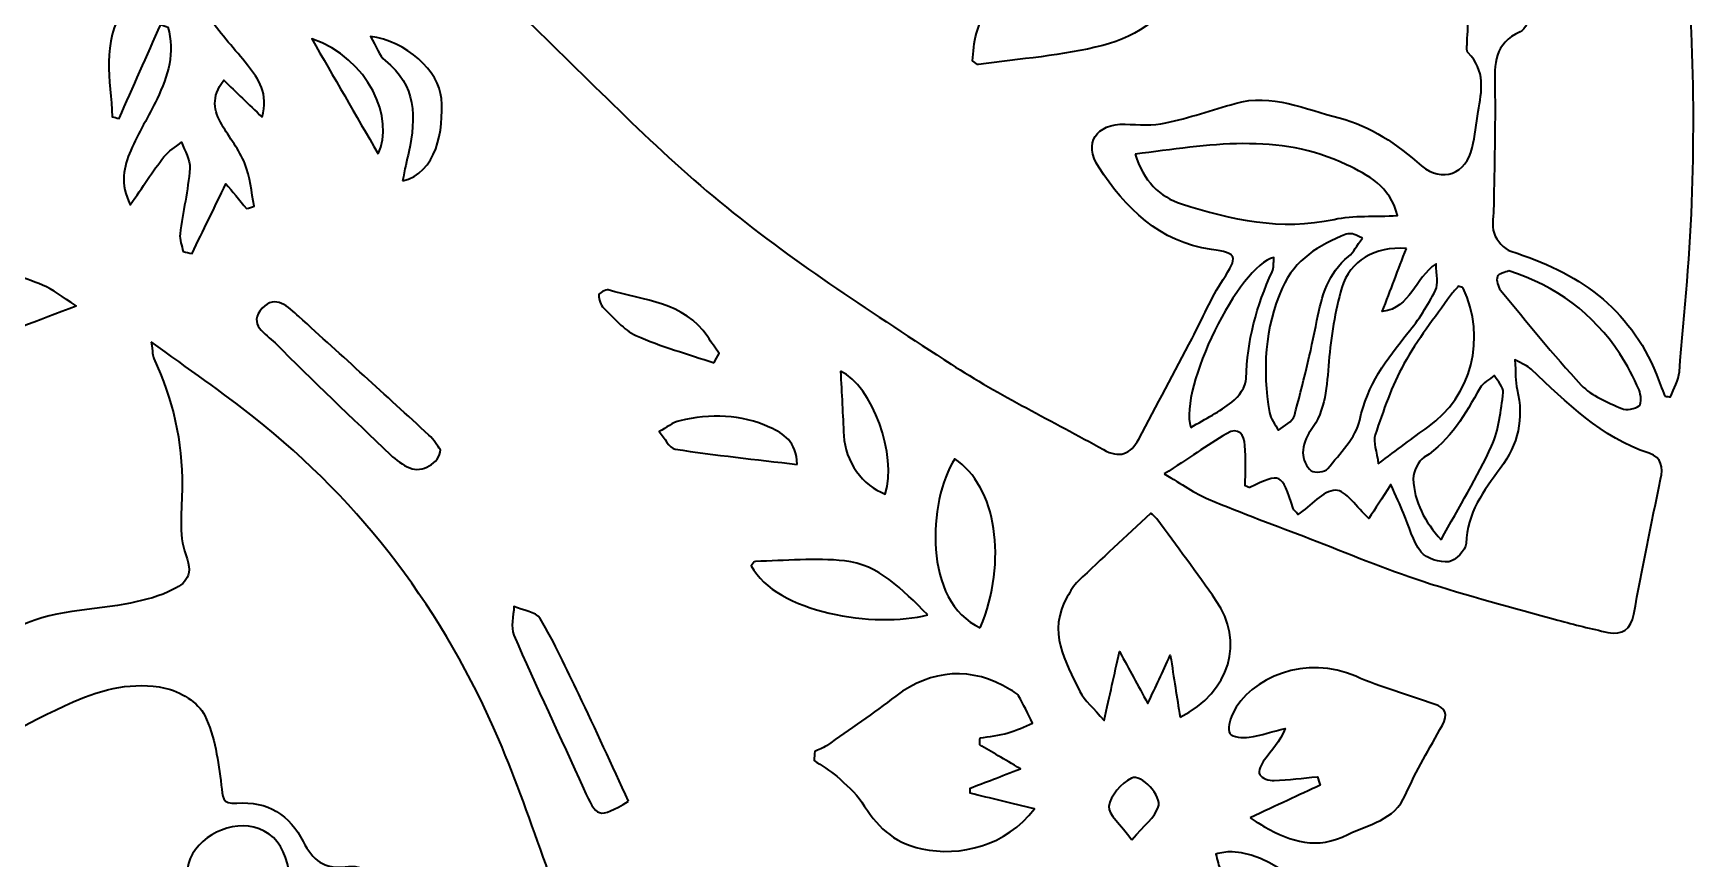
# Model space of a CAD drawing. Header units: inches. Extents: x 0.59 to 7.82, y -8.08 to -0.89.
# Drawn here: x 4.886 to 7.824, y -5.782 to -4.324 of the extents above; entities that cross this region are included whole.
import ezdxf

# ---------------------------------------------------------------- set-up
doc = ezdxf.new("R2010")
doc.units = ezdxf.units.IN
doc.header["$MEASUREMENT"] = 0
doc.layers.add('Layer 1', color=7, linetype='Continuous')

msp = doc.modelspace()

# ---------------------------------------------------------------- linework, layer by layer
at = {"layer": 'Layer 1', "color": 7, "lineweight": 35}
for points, knots in [([(7.7692, -4.9648), (7.7644, -4.952), (7.7596, -4.9391), (7.7545, -4.9264), (7.7072, -4.8084), (7.6143, -4.7451), (7.4974, -4.709), (7.485, -4.7051), (7.4721, -4.6899), (7.4677, -4.6771), (7.4627, -4.6625), (7.4669, -4.6447), (7.4671, -4.6283), (7.4679, -4.5587), (7.4702, -4.4892), (7.469, -4.4197), (7.4683, -4.3786), (7.4678, -4.3413), (7.5139, -4.3213), (7.5238, -4.3169), (7.5281, -4.2995), (7.535, -4.2881), (7.5257, -4.2829), (7.5155, -4.2789), (7.5075, -4.2722), (7.4973, -4.2637), (7.4854, -4.2546), (7.4803, -4.2431), (7.4508, -4.1763), (7.4135, -4.1163), (7.3584, -4.0663), (7.3176, -4.0294), (7.3246, -4.0117), (7.3746, -3.9915), (7.4415, -3.9644), (7.4929, -3.9219), (7.5044, -3.8458), (7.5108, -3.8037), (7.5344, -3.775), (7.566, -3.7492), (7.5766, -3.7406), (7.5812, -3.7248), (7.5886, -3.7123), (7.5744, -3.7061), (7.5608, -3.6969), (7.5459, -3.6943), (7.4804, -3.6828), (7.4187, -3.6617), (7.3663, -3.6204), (7.353, -3.61), (7.3423, -3.5894), (7.3404, -3.5724), (7.3338, -3.5115), (7.3458, -3.4509), (7.3815, -3.4025), (7.3987, -3.379), (7.4377, -3.3649), (7.4686, -3.3611), (7.483, -3.3594), (7.5083, -3.3893), (7.5168, -3.4099), (7.5299, -3.4414), (7.5129, -3.4677), (7.4843, -3.4866), (7.451, -3.5084), (7.4514, -3.5218), (7.4838, -3.5452), (7.5316, -3.5799), (7.5879, -3.5675), (7.6161, -3.516), (7.621, -3.5071), (7.6239, -3.4965), (7.6305, -3.4893), (7.6394, -3.4798), (7.651, -3.4729), (7.6615, -3.4648), (7.6659, -3.4756), (7.671, -3.4862), (7.6747, -3.4972), (7.687, -3.5338), (7.6996, -3.5703), (7.7105, -3.6074), (7.72, -3.6398), (7.7296, -3.6725), (7.7352, -3.7057), (7.752, -3.8053), (7.7654, -3.9055), (7.7826, -4.0049), (7.8169, -4.2031), (7.824, -4.4029), (7.8179, -4.6032), (7.8147, -4.7095), (7.8039, -4.8156), (7.7951, -4.9217), (7.7939, -4.9368), (7.7851, -4.9513), (7.7797, -4.966), (7.7762, -4.9656), (7.7727, -4.9652), (7.7692, -4.9648)], [0, 0, 0, 0, 1, 1, 1, 2, 2, 2, 3, 3, 3, 4, 4, 4, 5, 5, 5, 6, 6, 6, 7, 7, 7, 8, 8, 8, 9, 9, 9, 10, 10, 10, 11, 11, 11, 12, 12, 12, 13, 13, 13, 14, 14, 14, 15, 15, 15, 16, 16, 16, 17, 17, 17, 18, 18, 18, 19, 19, 19, 20, 20, 20, 21, 21, 21, 22, 22, 22, 23, 23, 23, 24, 24, 24, 25, 25, 25, 26, 26, 26, 27, 27, 27, 28, 28, 28, 29, 29, 29, 30, 30, 30, 31, 31, 31, 32, 32, 32, 33, 33, 33, 33]), ([(5.2905, -4.4721), (5.266, -4.4485), (5.2453, -4.4286), (5.2226, -4.4068), (5.1999, -4.4366), (5.2054, -4.4612), (5.2193, -4.4853), (5.2326, -4.5084), (5.2502, -4.5295), (5.26, -4.5538), (5.2694, -4.5775), (5.2714, -4.6041), (5.2766, -4.6295), (5.2721, -4.6308), (5.2676, -4.6322), (5.2631, -4.6336), (5.2502, -4.6181), (5.2374, -4.6026), (5.2266, -4.5896), (5.2059, -4.6321), (5.1863, -4.6725), (5.1666, -4.7128), (5.1614, -4.7117), (5.1562, -4.7106), (5.1509, -4.7095), (5.149, -4.6991), (5.1442, -4.6884), (5.1455, -4.6784), (5.1506, -4.6396), (5.1596, -4.6012), (5.1628, -4.5623), (5.164, -4.5475), (5.1535, -4.5316), (5.1483, -4.5163), (5.1377, -4.5248), (5.1249, -4.5316), (5.1169, -4.5421), (5.0971, -4.5679), (5.0795, -4.5953), (5.0576, -4.627), (5.0388, -4.5896), (5.0461, -4.5594), (5.0584, -4.5311), (5.072, -4.4998), (5.0899, -4.4704), (5.1048, -4.4396), (5.1244, -4.3994), (5.1371, -4.3578), (5.1239, -4.3133), (5.1198, -4.3116), (5.1156, -4.3099), (5.1115, -4.3083), (5.0869, -4.3637), (5.0623, -4.4191), (5.0377, -4.4745), (5.0336, -4.4735), (5.0296, -4.4724), (5.0255, -4.4713), (5.0233, -4.4067), (5.0052, -4.3406), (5.0467, -4.2795), (5.0765, -4.2356), (5.1017, -4.1906), (5.0928, -4.135), (5.0904, -4.1198), (5.0843, -4.1052), (5.0774, -4.0823), (5.0235, -4.1413), (5.0339, -4.2171), (4.9945, -4.2725), (4.9837, -4.2052), (4.9758, -4.1396), (5.0029, -4.0756), (5.0088, -4.0617), (5.0184, -4.0493), (5.0239, -4.0352), (5.0368, -4.0026), (5.0481, -3.9694), (5.0614, -3.9331), (5.1237, -3.9327), (5.2566, -4.0438), (5.2456, -4.0971), (5.2166, -4.0802), (5.1881, -4.0634), (5.1571, -4.0451), (5.1429, -4.0788), (5.1605, -4.1006), (5.1745, -4.1212), (5.1937, -4.1495), (5.218, -4.1743), (5.2366, -4.2028), (5.2488, -4.2214), (5.2548, -4.244), (5.2636, -4.2649), (5.26, -4.2677), (5.2563, -4.2705), (5.2527, -4.2733), (5.2334, -4.2641), (5.214, -4.2548), (5.1829, -4.2399), (5.1893, -4.2653), (5.1894, -4.2845), (5.1983, -4.2976), (5.2182, -4.3267), (5.2428, -4.3525), (5.2648, -4.3802), (5.2843, -4.4048), (5.3025, -4.4302), (5.2905, -4.4721)], [0, 0, 0, 0, 1, 1, 1, 2, 2, 2, 3, 3, 3, 4, 4, 4, 5, 5, 5, 6, 6, 6, 7, 7, 7, 8, 8, 8, 9, 9, 9, 10, 10, 10, 11, 11, 11, 12, 12, 12, 13, 13, 13, 14, 14, 14, 15, 15, 15, 16, 16, 16, 17, 17, 17, 18, 18, 18, 19, 19, 19, 20, 20, 20, 21, 21, 21, 22, 22, 22, 23, 23, 23, 24, 24, 24, 25, 25, 25, 26, 26, 26, 27, 27, 27, 28, 28, 28, 29, 29, 29, 30, 30, 30, 31, 31, 31, 32, 32, 32, 33, 33, 33, 34, 34, 34, 35, 35, 35, 36, 36, 36, 36]), ([(5.7221, -4.2489), (5.7505, -4.2368), (5.7738, -4.2272), (5.7969, -4.2169), (5.8755, -4.1821), (5.9141, -4.118), (5.9212, -4.0356), (5.9239, -4.0054), (5.9337, -3.9966), (5.962, -3.9962), (6.1066, -3.9945), (6.2513, -3.9883), (6.3958, -3.9907), (6.4452, -3.9915), (6.4949, -4.0105), (6.5429, -4.0261), (6.5527, -4.0293), (6.5595, -4.054), (6.5606, -4.0694), (6.5633, -4.1054), (6.5578, -4.1423), (6.5629, -4.1778), (6.57, -4.2278), (6.5702, -4.2758), (6.5531, -4.324), (6.5474, -4.3398), (6.5478, -4.3578), (6.5458, -4.3727), (6.5523, -4.3768), (6.5546, -4.3795), (6.5565, -4.3792), (6.6299, -4.3687), (6.7048, -4.3638), (6.7762, -4.3454), (6.8396, -4.3291), (6.8939, -4.2927), (6.9144, -4.222), (6.9228, -4.193), (6.9399, -4.1926), (6.9669, -4.2069), (7.028, -4.2392), (7.0915, -4.2674), (7.155, -4.2949), (7.1622, -4.298), (7.1761, -4.2868), (7.1865, -4.2813), (7.2057, -4.2713), (7.2236, -4.2566), (7.2439, -4.2513), (7.267, -4.2452), (7.28, -4.2379), (7.2783, -4.2116), (7.2765, -4.1832), (7.2779, -4.1546), (7.2779, -4.126), (7.2819, -4.1248), (7.2859, -4.1236), (7.2899, -4.1224), (7.3328, -4.1791), (7.3768, -4.2351), (7.4177, -4.2933), (7.425, -4.3038), (7.4195, -4.3232), (7.4201, -4.3384), (7.4203, -4.3454), (7.4181, -4.3551), (7.4218, -4.3587), (7.4529, -4.3893), (7.446, -4.4257), (7.4396, -4.4623), (7.436, -4.4835), (7.4339, -4.5051), (7.4291, -4.5261), (7.4187, -4.5717), (7.3757, -4.5889), (7.3396, -4.5578), (7.2959, -4.5201), (7.2496, -4.4874), (7.194, -4.4735), (7.1339, -4.4586), (7.075, -4.429), (7.0099, -4.4478), (6.9692, -4.4596), (6.9289, -4.4733), (6.8876, -4.4823), (6.8645, -4.4873), (6.8397, -4.4851), (6.8157, -4.4845), (6.7648, -4.4834), (6.741, -4.5179), (6.7689, -4.5604), (6.8165, -4.6329), (6.8755, -4.6927), (6.968, -4.7055), (7.015, -4.7121), (7.0152, -4.7183), (6.9887, -4.7589), (6.9674, -4.7915), (6.9522, -4.8281), (6.934, -4.8627), (6.9027, -4.9221), (6.8713, -4.9813), (6.8398, -5.0406), (6.8253, -5.0678), (6.8053, -5.075), (6.7772, -5.0592), (6.6874, -5.0088), (6.5941, -4.9639), (6.508, -4.9081), (6.3727, -4.8203), (6.2362, -4.7326), (6.1112, -4.6313), (5.9867, -4.5303), (5.8754, -4.4129), (5.7592, -4.3018), (5.745, -4.2883), (5.7361, -4.2692), (5.7221, -4.2489)], [0, 0, 0, 0, 1, 1, 1, 2, 2, 2, 3, 3, 3, 4, 4, 4, 5, 5, 5, 6, 6, 6, 7, 7, 7, 8, 8, 8, 9, 9, 9, 10, 10, 10, 11, 11, 11, 12, 12, 12, 13, 13, 13, 14, 14, 14, 15, 15, 15, 16, 16, 16, 17, 17, 17, 18, 18, 18, 19, 19, 19, 20, 20, 20, 21, 21, 21, 22, 22, 22, 23, 23, 23, 24, 24, 24, 25, 25, 25, 26, 26, 26, 27, 27, 27, 28, 28, 28, 29, 29, 29, 30, 30, 30, 31, 31, 31, 32, 32, 32, 33, 33, 33, 34, 34, 34, 35, 35, 35, 36, 36, 36, 37, 37, 37, 38, 38, 38, 39, 39, 39, 39]), ([(5.4955, -4.5368), (5.4556, -4.4677), (5.4169, -4.4007), (5.3782, -4.3337), (5.4794, -4.3678), (5.5255, -4.4759), (5.4955, -4.5368)], [0, 0, 0, 0, 1, 1, 1, 2, 2, 2, 2]), ([(5.5385, -4.5846), (5.5428, -4.5644), (5.5462, -4.5489), (5.5496, -4.5334), (5.5628, -4.4726), (5.5635, -4.4157), (5.5079, -4.372), (5.4971, -4.3636), (5.4925, -4.3475), (5.4818, -4.3296), (5.5446, -4.3369), (5.6037, -4.3914), (5.6073, -4.4391), (5.6117, -4.4954), (5.599, -4.5706), (5.5385, -4.5846)], [0, 0, 0, 0, 1, 1, 1, 2, 2, 2, 3, 3, 3, 4, 4, 4, 5, 5, 5, 5]), ([(6.8335, -4.5375), (6.9632, -4.5206), (7.0871, -4.4985), (7.2067, -4.556), (7.2449, -4.5743), (7.2835, -4.5933), (7.2971, -4.6459), (7.2564, -4.648), (7.2196, -4.6451), (7.185, -4.6526), (7.0916, -4.6728), (7.0026, -4.6533), (6.9154, -4.6254), (6.8773, -4.6132), (6.8473, -4.584), (6.8335, -4.5375)], [0, 0, 0, 0, 1, 1, 1, 2, 2, 2, 3, 3, 3, 4, 4, 4, 5, 5, 5, 5]), ([(4.1566, -5.0389), (4.1373, -5.0132), (4.1199, -4.9948), (4.1079, -4.9734), (4.0568, -4.8832), (3.9726, -4.8345), (3.8842, -4.7903), (3.8591, -4.7777), (3.8483, -4.7581), (3.8494, -4.7287), (3.8506, -4.6996), (3.871, -4.6909), (3.8911, -4.6872), (3.9731, -4.6721), (4.0555, -4.6582), (4.1381, -4.647), (4.3631, -4.6166), (4.5798, -4.6532), (4.7914, -4.7299), (4.8283, -4.7432), (4.8662, -4.7539), (4.9025, -4.7686), (4.9212, -4.7762), (4.9374, -4.7898), (4.9621, -4.8053), (4.8929, -4.8316), (4.8334, -4.8532), (4.7748, -4.8769), (4.6944, -4.9092), (4.6147, -4.9433), (4.5346, -4.9762), (4.5102, -4.9863), (4.4859, -4.9981), (4.4604, -5.004), (4.4038, -5.017), (4.3585, -4.9969), (4.3249, -4.9498), (4.2995, -4.9142), (4.2753, -4.9092), (4.2413, -4.9378), (4.2194, -4.9563), (4.2022, -4.9804), (4.1834, -5.0025), (4.1747, -5.0128), (4.1673, -5.0243), (4.1566, -5.0389)], [0, 0, 0, 0, 1, 1, 1, 2, 2, 2, 3, 3, 3, 4, 4, 4, 5, 5, 5, 6, 6, 6, 7, 7, 7, 8, 8, 8, 9, 9, 9, 10, 10, 10, 11, 11, 11, 12, 12, 12, 13, 13, 13, 14, 14, 14, 15, 15, 15, 15]), ([(7.235, -4.6858), (7.2252, -4.6989), (7.2195, -4.7105), (7.2104, -4.718), (7.1741, -4.7474), (7.1632, -4.7878), (7.1547, -4.8311), (7.1435, -4.8877), (7.1299, -4.9439), (7.1147, -4.9995), (7.1119, -5.0098), (7.0964, -5.0167), (7.0867, -5.0251), (7.0812, -5.0146), (7.0725, -5.0047), (7.0707, -4.9936), (7.0582, -4.9184), (7.0618, -4.8448), (7.0933, -4.7738), (7.1157, -4.7231), (7.1581, -4.6978), (7.2064, -4.6789), (7.2098, -4.6776), (7.2141, -4.6778), (7.2177, -4.6784), (7.2212, -4.679), (7.2245, -4.6812), (7.235, -4.6858)], [0, 0, 0, 0, 1, 1, 1, 2, 2, 2, 3, 3, 3, 4, 4, 4, 5, 5, 5, 6, 6, 6, 7, 7, 7, 8, 8, 8, 9, 9, 9, 9]), ([(7.3126, -4.7038), (7.298, -4.7422), (7.2849, -4.7767), (7.2701, -4.8155), (7.3213, -4.8083), (7.3266, -4.7574), (7.3652, -4.7308), (7.3652, -4.751), (7.3698, -4.7669), (7.3642, -4.7777), (7.3506, -4.8043), (7.3344, -4.8301), (7.3154, -4.8532), (7.2776, -4.8995), (7.2433, -4.9452), (7.2302, -5.007), (7.2236, -5.0383), (7.195, -5.0656), (7.1739, -5.0927), (7.1693, -5.0986), (7.1503, -5.101), (7.1445, -5.0965), (7.1361, -5.0899), (7.1297, -5.0756), (7.1299, -5.0648), (7.1301, -5.0516), (7.1354, -5.0365), (7.1433, -5.0259), (7.1709, -4.9889), (7.1718, -4.9466), (7.1756, -4.9034), (7.1796, -4.8596), (7.1862, -4.8152), (7.1987, -4.7731), (7.2128, -4.7258), (7.2567, -4.7), (7.3126, -4.7038)], [0, 0, 0, 0, 1, 1, 1, 2, 2, 2, 3, 3, 3, 4, 4, 4, 5, 5, 5, 6, 6, 6, 7, 7, 7, 8, 8, 8, 9, 9, 9, 10, 10, 10, 11, 11, 11, 12, 12, 12, 12]), ([(6.9316, -5.0203), (6.9104, -4.9498), (7.0169, -4.7342), (7.0787, -4.7199), (7.0776, -4.7291), (7.0787, -4.7381), (7.0754, -4.7452), (7.0481, -4.8051), (7.0307, -4.867), (7.0297, -4.9337), (7.0295, -4.948), (7.0164, -4.9655), (7.0043, -4.9753), (6.983, -4.9923), (6.9578, -5.0044), (6.9316, -5.0203)], [0, 0, 0, 0, 1, 1, 1, 2, 2, 2, 3, 3, 3, 4, 4, 4, 5, 5, 5, 5]), ([(7.4937, -4.7434), (7.578, -4.7707), (7.6429, -4.8187), (7.6898, -4.8901), (7.703, -4.9101), (7.714, -4.9317), (7.7238, -4.9537), (7.7275, -4.9619), (7.7287, -4.9779), (7.7241, -4.9816), (7.7168, -4.9875), (7.7015, -4.9905), (7.6932, -4.9867), (7.6681, -4.9752), (7.6399, -4.9645), (7.6217, -4.9451), (7.5717, -4.8916), (7.5259, -4.8341), (7.4792, -4.7775), (7.4744, -4.7716), (7.4711, -4.76), (7.4737, -4.7537), (7.476, -4.7481), (7.4874, -4.7463), (7.4937, -4.7434)], [0, 0, 0, 0, 1, 1, 1, 2, 2, 2, 3, 3, 3, 4, 4, 4, 5, 5, 5, 6, 6, 6, 7, 7, 7, 8, 8, 8, 8]), ([(5.6056, -5.0593), (5.6044, -5.0837), (5.5726, -5.1008), (5.5514, -5.0916), (5.539, -5.0862), (5.5272, -5.0777), (5.5173, -5.0682), (5.4488, -5.0029), (5.3801, -4.9376), (5.3133, -4.8706), (5.2977, -4.855), (5.2641, -4.8376), (5.2906, -4.8094), (5.3144, -4.7841), (5.3368, -4.8074), (5.3555, -4.8243), (5.4323, -4.8938), (5.509, -4.9635), (5.5853, -5.0336), (5.5942, -5.0418), (5.6005, -5.0529), (5.6056, -5.0593)], [0, 0, 0, 0, 1, 1, 1, 2, 2, 2, 3, 3, 3, 4, 4, 4, 5, 5, 5, 6, 6, 6, 7, 7, 7, 7]), ([(6.0891, -4.906), (6.043, -4.8903), (5.9956, -4.8774), (5.9512, -4.8577), (5.9293, -4.848), (5.9122, -4.8265), (5.8941, -4.809), (5.8886, -4.8037), (5.8854, -4.794), (5.8853, -4.7862), (5.8853, -4.783), (5.8977, -4.7757), (5.9023, -4.7771), (5.9646, -4.7967), (6.0361, -4.7973), (6.078, -4.86), (6.0846, -4.8699), (6.0914, -4.8796), (6.0981, -4.8894), (6.0951, -4.8949), (6.0921, -4.9005), (6.0891, -4.906)], [0, 0, 0, 0, 1, 1, 1, 2, 2, 2, 3, 3, 3, 4, 4, 4, 5, 5, 5, 6, 6, 6, 7, 7, 7, 7]), ([(7.2631, -5.0841), (7.2605, -5.0631), (7.2532, -5.046), (7.2576, -5.0328), (7.2719, -4.9901), (7.2868, -4.947), (7.3084, -4.9077), (7.3318, -4.8652), (7.3627, -4.8268), (7.3906, -4.7868), (7.3948, -4.7809), (7.4003, -4.7758), (7.4049, -4.7708), (7.4087, -4.7722), (7.4123, -4.7724), (7.413, -4.774), (7.4546, -4.862), (7.428, -4.9653), (7.3508, -5.0193), (7.3232, -5.0386), (7.2966, -5.0593), (7.2631, -5.0841)], [0, 0, 0, 0, 1, 1, 1, 2, 2, 2, 3, 3, 3, 4, 4, 4, 5, 5, 5, 6, 6, 6, 7, 7, 7, 7]), ([(5.0947, -4.8689), (5.1609, -4.9173), (5.22, -4.9576), (5.2759, -5.0019), (5.4688, -5.1546), (5.6123, -5.3455), (5.7087, -5.5713), (5.7397, -5.6438), (5.7659, -5.7184), (5.7922, -5.7928), (5.8043, -5.8271), (5.7851, -5.8516), (5.7463, -5.8582), (5.7255, -5.8617), (5.7049, -5.8659), (5.6786, -5.8708), (5.6735, -5.8624), (5.6672, -5.8488), (5.658, -5.8376), (5.6514, -5.8296), (5.639, -5.8184), (5.6326, -5.8203), (5.6231, -5.8232), (5.6135, -5.8351), (5.6096, -5.8453), (5.6048, -5.8579), (5.6047, -5.8727), (5.6047, -5.8866), (5.6048, -5.9124), (5.5884, -5.9264), (5.5674, -5.925), (5.5555, -5.9242), (5.5417, -5.9071), (5.5341, -5.8942), (5.5234, -5.876), (5.5196, -5.8538), (5.5092, -5.8353), (5.4939, -5.8083), (5.4707, -5.7917), (5.4373, -5.796), (5.4007, -5.8007), (5.3795, -5.7839), (5.3631, -5.7515), (5.3395, -5.7047), (5.3, -5.6791), (5.2457, -5.6837), (5.2188, -5.686), (5.221, -5.672), (5.2184, -5.6517), (5.213, -5.6098), (5.2074, -5.5656), (5.1892, -5.5286), (5.178, -5.5059), (5.1451, -5.4858), (5.1187, -5.4803), (5.0636, -5.4688), (5.0104, -5.481), (4.9567, -5.5048), (4.7892, -5.5791), (4.6442, -5.6872), (4.4989, -5.7958), (4.464, -5.8219), (4.43, -5.8537), (4.3792, -5.8408), (4.3365, -5.8299), (4.3121, -5.8027), (4.3071, -5.7585), (4.3009, -5.7032), (4.3165, -5.6526), (4.3429, -5.6057), (4.3485, -5.5959), (4.3723, -5.5873), (4.3833, -5.5911), (4.4797, -5.6244), (4.5576, -5.5931), (4.6327, -5.5321), (4.6984, -5.4788), (4.7687, -5.4307), (4.8395, -5.384), (4.9021, -5.3428), (4.9774, -5.3451), (5.0481, -5.332), (5.074, -5.3272), (5.1006, -5.3212), (5.1245, -5.3104), (5.1506, -5.2986), (5.1719, -5.2866), (5.1557, -5.2448), (5.1419, -5.209), (5.1489, -5.1647), (5.1492, -5.1242), (5.1498, -5.0449), (5.1327, -4.9699), (5.0991, -4.8984), (5.0968, -4.8934), (5.0973, -4.8872), (5.0947, -4.8689)], [0, 0, 0, 0, 1, 1, 1, 2, 2, 2, 3, 3, 3, 4, 4, 4, 5, 5, 5, 6, 6, 6, 7, 7, 7, 8, 8, 8, 9, 9, 9, 10, 10, 10, 11, 11, 11, 12, 12, 12, 13, 13, 13, 14, 14, 14, 15, 15, 15, 16, 16, 16, 17, 17, 17, 18, 18, 18, 19, 19, 19, 20, 20, 20, 21, 21, 21, 22, 22, 22, 23, 23, 23, 24, 24, 24, 25, 25, 25, 26, 26, 26, 27, 27, 27, 28, 28, 28, 29, 29, 29, 30, 30, 30, 31, 31, 31, 32, 32, 32, 32]), ([(6.8849, -5.1022), (6.9274, -5.0746), (6.9605, -5.0519), (6.9948, -5.0311), (7.0166, -5.018), (7.0259, -5.0332), (7.0274, -5.0518), (7.0294, -5.0755), (7.0279, -5.0995), (7.0279, -5.1229), (7.0316, -5.1244), (7.0346, -5.1267), (7.0361, -5.1259), (7.0913, -5.0996), (7.0912, -5.0996), (7.1128, -5.163), (7.1139, -5.1662), (7.1171, -5.1688), (7.121, -5.1739), (7.1435, -5.1582), (7.1653, -5.1314), (7.1876, -5.131), (7.206, -5.1306), (7.2251, -5.1614), (7.2465, -5.1809), (7.2577, -5.1636), (7.269, -5.1462), (7.2853, -5.121), (7.2946, -5.1419), (7.3014, -5.1567), (7.3078, -5.1717), (7.3178, -5.1948), (7.3237, -5.2211), (7.3387, -5.2401), (7.3481, -5.252), (7.3718, -5.2589), (7.3877, -5.2571), (7.3995, -5.2557), (7.4178, -5.2367), (7.4181, -5.2251), (7.4196, -5.1715), (7.4495, -5.1316), (7.4785, -5.0924), (7.5105, -5.0492), (7.5205, -5.0044), (7.5084, -4.9529), (7.505, -4.9385), (7.506, -4.9231), (7.5045, -4.9006), (7.5177, -4.9082), (7.5267, -4.9114), (7.5331, -4.9173), (7.5959, -4.9762), (7.6568, -5.0375), (7.7416, -5.0657), (7.7645, -5.0733), (7.7664, -5.0901), (7.7619, -5.1116), (7.7454, -5.1909), (7.7296, -5.2703), (7.7145, -5.3498), (7.7094, -5.3765), (7.6947, -5.3875), (7.6689, -5.382), (7.6392, -5.3757), (7.6096, -5.3685), (7.5804, -5.3603), (7.5007, -5.3381), (7.4205, -5.3174), (7.342, -5.2918), (7.2745, -5.2698), (7.2089, -5.242), (7.1426, -5.2166), (7.0827, -5.1937), (7.0224, -5.1716), (6.9632, -5.1468), (6.9384, -5.1365), (6.9161, -5.1202), (6.8849, -5.1022)], [0, 0, 0, 0, 1, 1, 1, 2, 2, 2, 3, 3, 3, 4, 4, 4, 5, 5, 5, 6, 6, 6, 7, 7, 7, 8, 8, 8, 9, 9, 9, 10, 10, 10, 11, 11, 11, 12, 12, 12, 13, 13, 13, 14, 14, 14, 15, 15, 15, 16, 16, 16, 17, 17, 17, 18, 18, 18, 19, 19, 19, 20, 20, 20, 21, 21, 21, 22, 22, 22, 23, 23, 23, 24, 24, 24, 25, 25, 25, 26, 26, 26, 26]), ([(6.3127, -4.9206), (6.3689, -4.9463), (6.4138, -5.0698), (6.3916, -5.1376), (6.3516, -5.1234), (6.3206, -5.0797), (6.3185, -5.0349), (6.3167, -4.9976), (6.3147, -4.9603), (6.3127, -4.9206)], [0, 0, 0, 0, 1, 1, 1, 2, 2, 2, 3, 3, 3, 3]), ([(7.374, -5.2186), (7.3456, -5.1864), (7.326, -5.1521), (7.3249, -5.1106), (7.3246, -5.0979), (7.3336, -5.0795), (7.3441, -5.0728), (7.3912, -5.0426), (7.4165, -4.9965), (7.4428, -4.9502), (7.448, -4.9411), (7.4594, -4.9354), (7.4679, -4.9281), (7.4736, -4.9383), (7.4851, -4.9492), (7.4839, -4.9584), (7.4797, -4.9905), (7.4763, -5.0243), (7.4631, -5.0531), (7.438, -5.1077), (7.4064, -5.1593), (7.374, -5.2186)], [0, 0, 0, 0, 1, 1, 1, 2, 2, 2, 3, 3, 3, 4, 4, 4, 5, 5, 5, 6, 6, 6, 7, 7, 7, 7]), ([(6.2362, -5.0853), (6.1625, -5.0766), (6.0913, -5.0693), (6.0206, -5.0584), (6.0098, -5.0568), (6.0017, -5.0382), (5.9924, -5.0275), (6.0044, -5.0209), (6.0158, -5.0111), (6.0286, -5.0081), (6.0826, -4.9957), (6.1364, -4.9962), (6.1878, -5.02), (6.2119, -5.0312), (6.2348, -5.0447), (6.2362, -5.0853)], [0, 0, 0, 0, 1, 1, 1, 2, 2, 2, 3, 3, 3, 4, 4, 4, 5, 5, 5, 5]), ([(6.5597, -5.3739), (6.4577, -5.3282), (6.4673, -5.1499), (6.5144, -5.0756), (6.5883, -5.1236), (6.6085, -5.2563), (6.5597, -5.3739)], [0, 0, 0, 0, 1, 1, 1, 2, 2, 2, 2]), ([(6.9128, -5.5318), (6.9071, -5.4957), (6.9021, -5.4642), (6.8955, -5.4225), (6.8806, -5.4544), (6.8706, -5.4759), (6.8558, -5.5076), (6.8369, -5.473), (6.824, -5.4494), (6.8056, -5.4158), (6.7962, -5.4586), (6.7888, -5.492), (6.7787, -5.5377), (6.7597, -5.5154), (6.7441, -5.5027), (6.7358, -5.4862), (6.7095, -5.4335), (6.6777, -5.3805), (6.7134, -5.3192), (6.7191, -5.3094), (6.7248, -5.299), (6.7328, -5.2913), (6.7739, -5.252), (6.8158, -5.2135), (6.8606, -5.1718), (6.8592, -5.1706), (6.8669, -5.1749), (6.8717, -5.1815), (6.9069, -5.2292), (6.9422, -5.277), (6.9762, -5.3256), (7.0265, -5.3973), (7.0024, -5.4864), (6.9128, -5.5318)], [0, 0, 0, 0, 1, 1, 1, 2, 2, 2, 3, 3, 3, 4, 4, 4, 5, 5, 5, 6, 6, 6, 7, 7, 7, 8, 8, 8, 9, 9, 9, 10, 10, 10, 11, 11, 11, 11]), ([(6.4667, -5.351), (6.3744, -5.3752), (6.199, -5.3477), (6.1547, -5.2644), (6.1571, -5.2618), (6.1596, -5.2568), (6.1622, -5.2567), (6.2148, -5.2556), (6.2679, -5.2502), (6.3198, -5.2557), (6.3804, -5.2621), (6.4212, -5.3057), (6.4667, -5.351)], [0, 0, 0, 0, 1, 1, 1, 2, 2, 2, 3, 3, 3, 4, 4, 4, 4]), ([(5.9382, -5.6802), (5.8844, -5.7115), (5.8821, -5.7101), (5.8585, -5.6578), (5.8177, -5.5673), (5.775, -5.4777), (5.7353, -5.3868), (5.7292, -5.3726), (5.7351, -5.3532), (5.7354, -5.3362), (5.7512, -5.3431), (5.7744, -5.3455), (5.7816, -5.3575), (5.8074, -5.4003), (5.8285, -5.446), (5.8501, -5.4912), (5.8797, -5.5531), (5.9082, -5.6157), (5.9382, -5.6802)], [0, 0, 0, 0, 1, 1, 1, 2, 2, 2, 3, 3, 3, 4, 4, 4, 5, 5, 5, 6, 6, 6, 6]), ([(7.0365, -5.7096), (7.0849, -5.687), (7.1225, -5.6694), (7.1601, -5.6519), (7.1585, -5.6469), (7.1569, -5.642), (7.1554, -5.637), (7.13, -5.6394), (7.1046, -5.6428), (7.0791, -5.6436), (7.0703, -5.6439), (7.0568, -5.6397), (7.0535, -5.6333), (7.0505, -5.6274), (7.0563, -5.6145), (7.0617, -5.6073), (7.0744, -5.5905), (7.0891, -5.5752), (7.0986, -5.5515), (7.0773, -5.5568), (7.0563, -5.5638), (7.0347, -5.5669), (7.0234, -5.5686), (7.0059, -5.5673), (7.0007, -5.5603), (6.9957, -5.5537), (7.0005, -5.5366), (7.0054, -5.5262), (7.0364, -5.4604), (7.1366, -5.4214), (7.2234, -5.4596), (7.2681, -5.4792), (7.3156, -5.4925), (7.3618, -5.5086), (7.3816, -5.5154), (7.3874, -5.5263), (7.3763, -5.5461), (7.3537, -5.5865), (7.3299, -5.6264), (7.3113, -5.6686), (7.2909, -5.715), (7.2471, -5.7197), (7.2092, -5.7389), (7.1546, -5.7666), (7.109, -5.7518), (7.0621, -5.7254), (7.0545, -5.7211), (7.0472, -5.7163), (7.0365, -5.7096)], [0, 0, 0, 0, 1, 1, 1, 2, 2, 2, 3, 3, 3, 4, 4, 4, 5, 5, 5, 6, 6, 6, 7, 7, 7, 8, 8, 8, 9, 9, 9, 10, 10, 10, 11, 11, 11, 12, 12, 12, 13, 13, 13, 14, 14, 14, 15, 15, 15, 16, 16, 16, 16]), ([(6.5586, -5.5805), (6.5797, -5.5929), (6.6009, -5.6053), (6.6309, -5.623), (6.5952, -5.6366), (6.5684, -5.6468), (6.5415, -5.657), (6.5416, -5.66), (6.5417, -5.6631), (6.5417, -5.6661), (6.5783, -5.6749), (6.6149, -5.6838), (6.6555, -5.6936), (6.6049, -5.7593), (6.5241, -5.7788), (6.4562, -5.7642), (6.4037, -5.753), (6.3761, -5.7226), (6.3503, -5.682), (6.3391, -5.6644), (6.3218, -5.6503), (6.3059, -5.6362), (6.2938, -5.6255), (6.2794, -5.6174), (6.266, -5.6081), (6.2663, -5.6028), (6.2666, -5.5975), (6.267, -5.5922), (6.2739, -5.5889), (6.2815, -5.5866), (6.2877, -5.5822), (6.3289, -5.5533), (6.3705, -5.5249), (6.4105, -5.4944), (6.4728, -5.4469), (6.5463, -5.4419), (6.6121, -5.483), (6.6175, -5.4863), (6.6244, -5.4891), (6.6273, -5.4941), (6.6363, -5.5096), (6.6438, -5.526), (6.6519, -5.5421), (6.6376, -5.548), (6.6237, -5.5554), (6.6088, -5.5596), (6.5928, -5.5641), (6.5758, -5.5656), (6.5593, -5.5684), (6.559, -5.5724), (6.5588, -5.5765), (6.5586, -5.5805)], [0, 0, 0, 0, 1, 1, 1, 2, 2, 2, 3, 3, 3, 4, 4, 4, 5, 5, 5, 6, 6, 6, 7, 7, 7, 8, 8, 8, 9, 9, 9, 10, 10, 10, 11, 11, 11, 12, 12, 12, 13, 13, 13, 14, 14, 14, 15, 15, 15, 16, 16, 16, 17, 17, 17, 17]), ([(6.8277, -5.7483), (6.8077, -5.721), (6.7848, -5.7032), (6.7869, -5.6893), (6.7898, -5.6705), (6.8088, -5.6481), (6.8268, -5.6395), (6.8444, -5.6311), (6.8815, -5.6711), (6.8743, -5.6909), (6.8679, -5.7086), (6.8498, -5.7221), (6.8277, -5.7483)], [0, 0, 0, 0, 1, 1, 1, 2, 2, 2, 3, 3, 3, 4, 4, 4, 4]), ([(5.3242, -5.894), (5.3112, -5.8866), (5.2985, -5.8794), (5.2836, -5.8709), (5.2732, -5.8844), (5.264, -5.91), (5.2361, -5.8728), (5.2395, -5.9014), (5.2415, -5.9185), (5.2437, -5.937), (5.1845, -5.9236), (5.1434, -5.8481), (5.1603, -5.7904), (5.1744, -5.7422), (5.237, -5.7113), (5.2852, -5.7287), (5.3362, -5.7471), (5.3547, -5.8204), (5.3242, -5.894)], [0, 0, 0, 0, 1, 1, 1, 2, 2, 2, 3, 3, 3, 4, 4, 4, 5, 5, 5, 6, 6, 6, 6]), ([(6.8841, -5.8649), (6.8999, -5.892), (6.9157, -5.9191), (6.9315, -5.9462), (6.938, -5.9418), (6.9445, -5.9374), (6.951, -5.933), (6.9453, -5.9026), (6.9396, -5.8724), (6.9322, -5.8325), (6.9709, -5.8577), (7.0016, -5.8777), (7.0324, -5.8976), (7.0354, -5.8948), (7.0384, -5.8921), (7.0414, -5.8893), (7.0226, -5.8607), (7.0033, -5.8324), (6.9854, -5.8033), (6.9801, -5.7946), (6.979, -5.7834), (6.976, -5.7734), (6.9855, -5.7719), (6.9951, -5.7688), (7.0045, -5.7693), (7.0953, -5.7742), (7.1854, -5.872), (7.1751, -5.9623), (7.1713, -5.9962), (7.1721, -6.0306), (7.1712, -6.0648), (7.1707, -6.086), (7.1627, -6.0935), (7.1401, -6.0893), (7.0921, -6.0803), (7.0439, -6.0719), (6.9954, -6.0672), (6.9076, -6.0587), (6.8352, -5.9516), (6.8841, -5.8649)], [0, 0, 0, 0, 1, 1, 1, 2, 2, 2, 3, 3, 3, 4, 4, 4, 5, 5, 5, 6, 6, 6, 7, 7, 7, 8, 8, 8, 9, 9, 9, 10, 10, 10, 11, 11, 11, 12, 12, 12, 13, 13, 13, 13])]:
    msp.add_open_spline(points, degree=3, knots=knots, dxfattribs=at)

doc.saveas('drawing.dxf')
